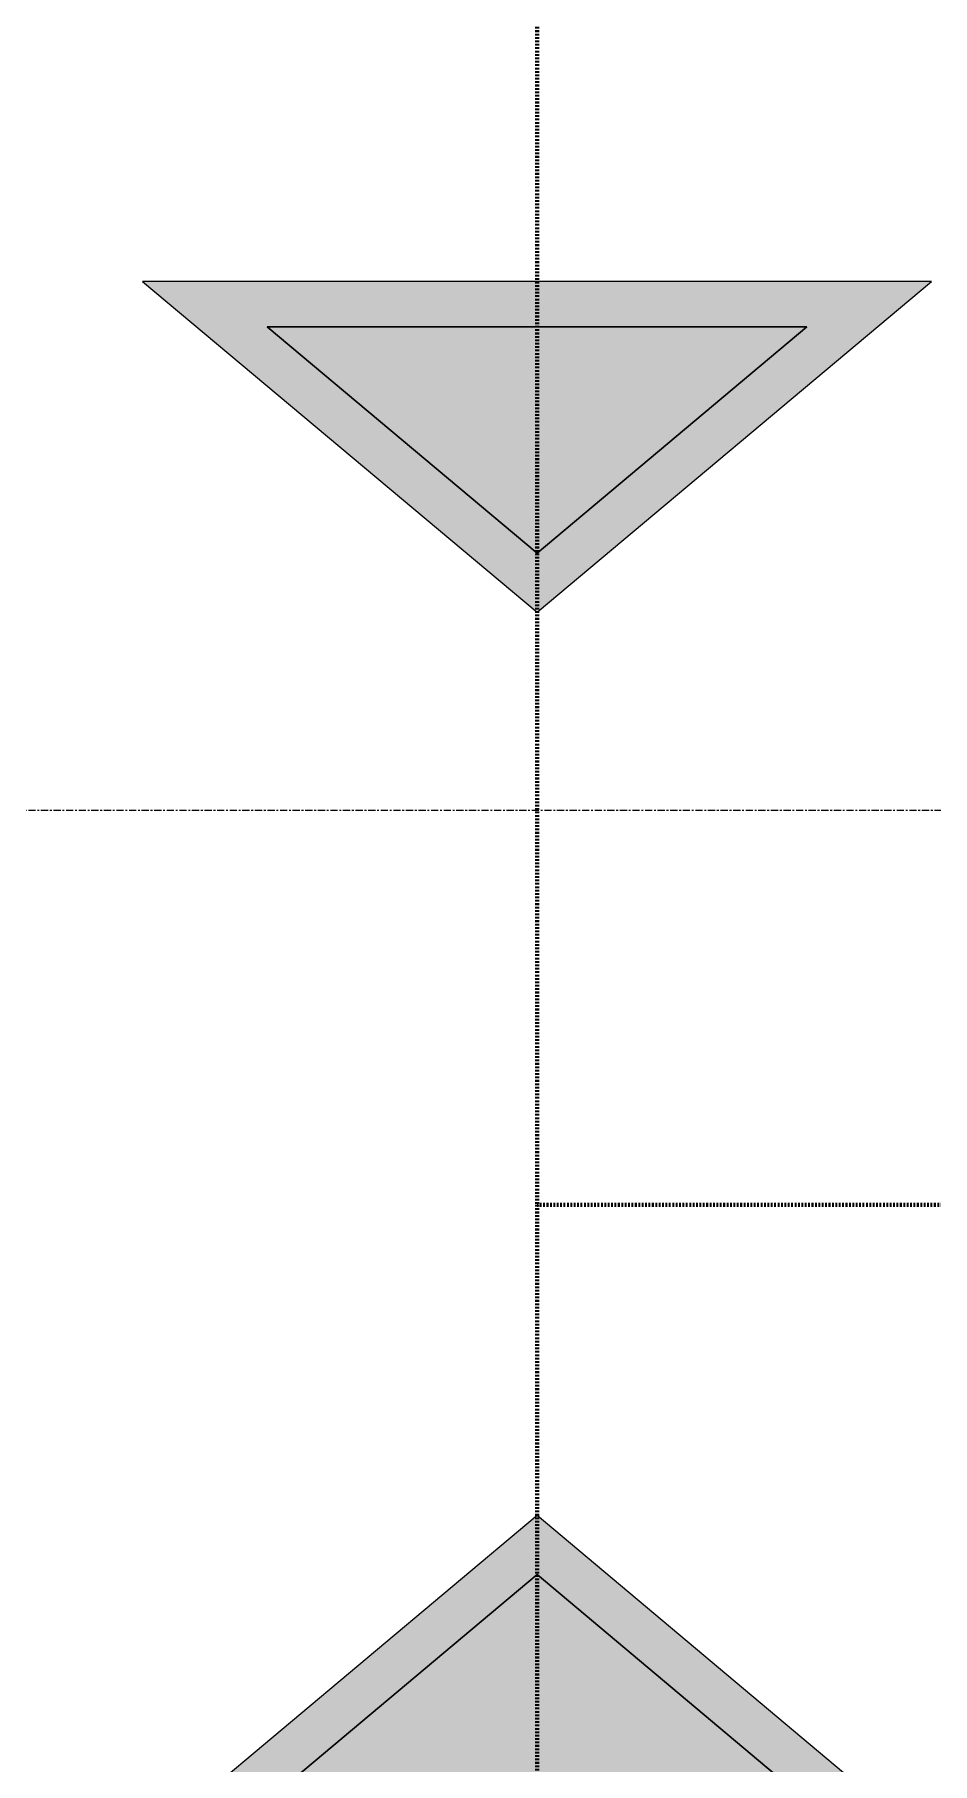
# Model space of a CAD drawing. Header units: millimetres. Extents: x 1591 to 239243, y -15958 to 82755.
# Drawn here: x 218464 to 220050, y 35354 to 38407 of the extents above; entities that cross this region are included whole.
import ezdxf

# ---------------------------------------------------------------- set-up
doc = ezdxf.new("R2010")
doc.units = ezdxf.units.MM
doc.linetypes.add('1 NÉT CALL OUT', pattern=[6, 3, -3])
doc.linetypes.add('Grid Line', pattern=[22.225, 12.7, -3.175, 3.175, -3.175])
for name, color, linetype, lineweight in [('A-ANNO-NOTE', 131, 'Continuous', 9), ('A-DETL-3', 90, '1 NÉT CALL OUT', 100), ('S-GRID-1', 1, 'Grid Line', 9)]:
    doc.layers.add(name, color=color, linetype=linetype, lineweight=lineweight)

# ---------------------------------------------------------------- blocks, each defined once
blk = doc.blocks.new('HDNDCT_MŨI TÊN THOÁT HIỂM - HDNDCT_MŨI TÊN THOÁT HIỂM-1614704-TKCS_MB TẦNG 5')
at = {"layer": 'A-ANNO-NOTE'}
h = blk.add_hatch(color=256, dxfattribs=at)
h.paths.add_polyline_path([(-3.153, 0), (0.5, 4.353), (0.5, -4.353)])
h.paths.add_polyline_path([(-2.5, 0), (0, -2.979), (0, 2.979)])
blk.add_hatch(color=256, dxfattribs=at).paths.add_polyline_path([(0, 2.979), (0, -2.979), (-2.5, 0)])
for p, q in [((0.5, 4.353), (-3.153, 0)), ((0.5, -4.353), (0.5, 4.353)), ((-2.5, 0), (0, 2.979)), ((0, 2.979), (-2.5, 0)), ((0, 2.979), (0, -2.979)), ((0, -2.979), (0, 2.979)), ((-3.153, 0), (0.5, -4.353)), ((0, -2.979), (-2.5, 0)), ((-2.5, 0), (0, -2.979))]:
    blk.add_line(p, q, dxfattribs=at)
blk = doc.blocks.new('HDNDCT_MŨI TÊN THOÁT HIỂM - HDNDCT_MŨI TÊN THOÁT HIỂM-2437747-TKCS_MB TẦNG 5')
at = {"layer": 'A-ANNO-NOTE'}
h = blk.add_hatch(color=256, dxfattribs=at)
h.paths.add_polyline_path([(-3.153, 0), (0.5, 4.353), (0.5, -4.353)])
h.paths.add_polyline_path([(-2.5, 0), (0, -2.979), (0, 2.979)])
blk.add_hatch(color=256, dxfattribs=at).paths.add_polyline_path([(0, -2.979), (-2.5, 0), (0, 2.979)])
for p, q in [((0.5, 4.353), (-3.153, 0)), ((0.5, -4.353), (0.5, 4.353)), ((-2.5, 0), (0, 2.979)), ((0, 2.979), (-2.5, 0)), ((0, 2.979), (0, -2.979)), ((0, -2.979), (0, 2.979)), ((-3.153, 0), (0.5, -4.353)), ((0, -2.979), (-2.5, 0)), ((-2.5, 0), (0, -2.979))]:
    blk.add_line(p, q, dxfattribs=at)

msp = doc.modelspace()

# ---------------------------------------------------------------- linework, layer by layer
at = {"layer": 'A-DETL-3'}
for p, q in [((219351.4, 52256.9), (219351.4, 36340.3)), ((222701.4, 36340.3), (219351.4, 36340.3)), ((219351.4, 36340.3), (219351.4, 34537.4))]:
    msp.add_line(p, q, dxfattribs=at)
at = {"layer": 'S-GRID-1'}
msp.add_line((229978.4, 37036.9), (136410.9, 37036.9), dxfattribs=at)

# ---------------------------------------------------------------- block references
at = {"layer": 'A-ANNO-NOTE', "xscale": 160, "yscale": 160, "zscale": 160}
for name, p, rotation in [('HDNDCT_MŨI TÊN THOÁT HIỂM - HDNDCT_MŨI TÊN THOÁT HIỂM-2437747-TKCS_MB TẦNG 5', (219351.4, 37891.4), 90.00000000000014), ('HDNDCT_MŨI TÊN THOÁT HIỂM - HDNDCT_MŨI TÊN THOÁT HIỂM-1614704-TKCS_MB TẦNG 5', (219351.4, 35287.3), 269.9999999999996)]:
    msp.add_blockref(name, p, dxfattribs=dict(at, rotation=rotation))

doc.saveas('drawing.dxf')
